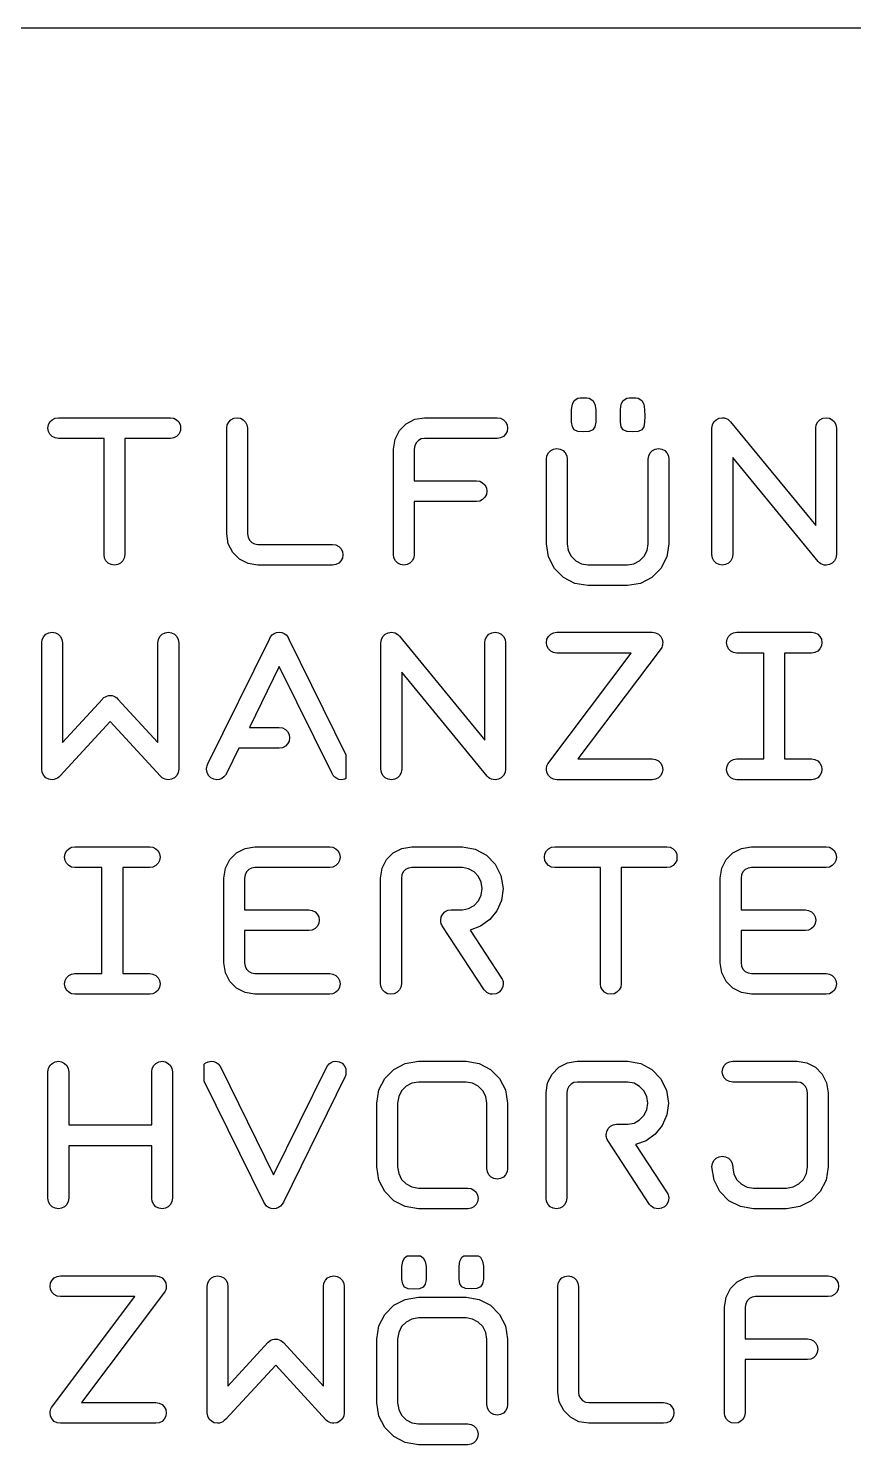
# Model space of a CAD drawing. Header units: metres. Extents: x 0 to 180, y -10 to 180.
# Drawn here: x 84.9 to 136.8, y 90.9 to 180 of the extents above; entities that cross this region are included whole.
import ezdxf

# ---------------------------------------------------------------- set-up
doc = ezdxf.new("R2010")
doc.units = ezdxf.units.M

msp = doc.modelspace()

# ---------------------------------------------------------------- linework, layer by layer
for p, q in [((165, 180), (15, 180)), ((119.052, 155.603), (119.062, 156.021)), ((119.062, 156.021), (119.112, 156.349)), ((119.112, 156.349), (119.233, 156.586)), ((119.233, 156.586), (119.455, 156.73)), ((119.455, 156.73), (119.604, 156.75)), ((119.604, 156.75), (120.017, 156.75)), ((120.017, 156.75), (120.167, 156.73)), ((120.167, 156.73), (120.395, 156.586)), ((120.395, 156.586), (120.524, 156.349)), ((120.524, 156.349), (120.58, 156.021)), ((120.58, 156.021), (120.592, 155.603)), ((122.133, 155.603), (122.143, 156.021)), ((122.143, 156.021), (122.193, 156.349)), ((122.193, 156.349), (122.314, 156.586)), ((122.314, 156.586), (122.536, 156.73)), ((122.536, 156.73), (122.685, 156.75)), ((122.685, 156.75), (123.098, 156.75)), ((123.098, 156.75), (123.248, 156.73)), ((123.248, 156.73), (123.477, 156.586)), ((123.477, 156.586), (123.605, 156.349)), ((123.605, 156.349), (123.662, 156.021)), ((123.662, 156.021), (123.674, 155.603)), ((86.1582, 155.052), (86.2498, 155.232)), ((86.2498, 155.232), (86.3903, 155.373)), ((86.3903, 155.373), (86.5695, 155.464)), ((86.5695, 155.464), (86.7775, 155.497)), ((86.7775, 155.497), (93.8274, 155.497)), ((93.8274, 155.497), (94.0359, 155.464)), ((94.0359, 155.464), (94.2154, 155.373)), ((94.2154, 155.373), (94.356, 155.232)), ((94.356, 155.232), (94.4477, 155.052)), ((97.4032, 155.044), (97.4949, 155.227)), ((97.4949, 155.227), (97.6355, 155.37)), ((97.6355, 155.37), (97.815, 155.464)), ((97.815, 155.464), (98.0235, 155.497)), ((98.0235, 155.497), (98.2319, 155.464)), ((98.2319, 155.464), (98.4114, 155.37)), ((98.4114, 155.37), (98.552, 155.227)), ((98.552, 155.227), (98.6437, 155.044)), ((108.236, 154.693), (108.66, 155.119)), ((108.66, 155.119), (109.198, 155.397)), ((109.198, 155.397), (109.817, 155.497)), ((109.817, 155.497), (114.386, 155.497)), ((114.386, 155.497), (114.595, 155.464)), ((114.595, 155.464), (114.774, 155.373)), ((114.774, 155.373), (114.915, 155.232)), ((114.915, 155.232), (115.007, 155.052)), ((119.062, 155.207), (119.052, 155.603)), ((119.112, 154.921), (119.062, 155.207)), ((120.58, 155.207), (120.524, 154.921)), ((120.592, 155.603), (120.58, 155.207)), ((122.143, 155.207), (122.133, 155.603)), ((122.193, 154.921), (122.143, 155.207)), ((123.662, 155.207), (123.605, 154.921)), ((123.674, 155.603), (123.662, 155.207)), ((127.928, 155.045), (128.02, 155.228)), ((128.02, 155.228), (128.16, 155.371)), ((128.16, 155.371), (128.34, 155.464)), ((128.34, 155.464), (128.548, 155.497)), ((128.548, 155.497), (128.67, 155.485)), ((128.67, 155.485), (128.784, 155.45)), ((128.784, 155.45), (128.888, 155.396)), ((128.888, 155.396), (128.98, 155.327)), ((128.98, 155.327), (129.057, 155.244)), ((129.057, 155.244), (134.423, 148.709)), ((134.456, 155.045), (134.548, 155.228)), ((134.548, 155.228), (134.688, 155.371)), ((134.688, 155.371), (134.868, 155.464)), ((134.868, 155.464), (135.076, 155.497)), ((135.076, 155.497), (135.285, 155.464)), ((135.285, 155.464), (135.464, 155.371)), ((135.464, 155.371), (135.605, 155.228)), ((135.605, 155.228), (135.697, 155.045)), ((86.1255, 154.844), (86.1582, 155.052)), ((86.1582, 154.636), (86.1255, 154.844)), ((86.2498, 154.456), (86.1582, 154.636)), ((86.3903, 154.316), (86.2498, 154.456)), ((86.5695, 154.224), (86.3903, 154.316)), ((86.7775, 154.191), (86.5695, 154.224)), ((89.6505, 154.191), (86.7775, 154.191)), ((89.6505, 146.881), (89.6505, 154.191)), ((93.8274, 154.191), (90.9554, 154.191)), ((90.9554, 154.191), (90.9554, 146.881)), ((94.0359, 154.224), (93.8274, 154.191)), ((94.2154, 154.316), (94.0359, 154.224)), ((94.356, 154.456), (94.2154, 154.316)), ((94.4477, 154.636), (94.356, 154.456)), ((94.4477, 155.052), (94.455, 155.006)), ((94.455, 154.682), (94.4477, 154.636)), ((94.455, 155.006), (94.455, 154.682)), ((97.3705, 154.832), (97.4032, 155.044)), ((97.3705, 148.187), (97.3705, 154.832)), ((98.6437, 155.044), (98.6765, 154.832)), ((98.6765, 154.832), (98.6765, 148.187)), ((107.959, 154.152), (108.236, 154.693)), ((109.817, 154.191), (109.609, 154.158)), ((114.386, 154.191), (109.817, 154.191)), ((114.595, 154.224), (114.386, 154.191)), ((114.774, 154.316), (114.595, 154.224)), ((114.915, 154.456), (114.774, 154.316)), ((115.007, 154.636), (114.915, 154.456)), ((115.007, 155.052), (115.039, 154.844)), ((115.039, 154.844), (115.007, 154.636)), ((119.233, 154.734), (119.112, 154.921)), ((119.455, 154.63), (119.233, 154.734)), ((119.809, 154.599), (119.455, 154.63)), ((120.167, 154.63), (119.809, 154.599)), ((120.395, 154.734), (120.167, 154.63)), ((120.524, 154.921), (120.395, 154.734)), ((122.314, 154.734), (122.193, 154.921)), ((122.536, 154.63), (122.314, 154.734)), ((122.89, 154.599), (122.536, 154.63)), ((123.248, 154.63), (122.89, 154.599)), ((123.477, 154.734), (123.248, 154.63)), ((123.605, 154.921), (123.477, 154.734)), ((127.895, 154.833), (127.928, 155.045)), ((127.895, 146.879), (127.895, 154.833)), ((134.423, 154.833), (134.456, 155.045)), ((134.423, 148.709), (134.423, 154.833)), ((135.697, 155.045), (135.729, 154.833)), ((135.729, 154.833), (135.729, 146.879)), ((107.859, 153.525), (107.959, 154.152)), ((107.859, 146.884), (107.859, 153.525)), ((109.197, 153.738), (109.164, 153.525)), ((109.164, 153.525), (109.164, 151.529)), ((109.289, 153.921), (109.197, 153.738)), ((109.429, 154.064), (109.289, 153.921)), ((109.609, 154.158), (109.429, 154.064)), ((117.61, 153.281), (117.75, 153.424)), ((117.75, 153.424), (117.93, 153.518)), ((117.93, 153.518), (118.138, 153.551)), ((118.138, 153.551), (118.347, 153.518)), ((118.347, 153.518), (118.526, 153.424)), ((118.526, 153.424), (118.667, 153.281)), ((124.007, 153.281), (124.148, 153.424)), ((124.148, 153.424), (124.327, 153.518)), ((124.327, 153.518), (124.535, 153.551)), ((124.535, 153.551), (124.744, 153.518)), ((124.744, 153.518), (124.923, 153.424)), ((124.923, 153.424), (125.064, 153.281)), ((117.485, 152.887), (117.518, 153.099)), ((117.485, 147.57), (117.485, 152.887)), ((117.518, 153.099), (117.61, 153.281)), ((118.667, 153.281), (118.759, 153.099)), ((118.759, 153.099), (118.791, 152.887)), ((118.791, 152.887), (118.791, 147.57)), ((123.882, 152.887), (123.915, 153.099)), ((123.882, 147.57), (123.882, 152.887)), ((123.915, 153.099), (124.007, 153.281)), ((125.064, 153.281), (125.156, 153.099)), ((125.156, 153.099), (125.188, 152.887)), ((125.188, 152.887), (125.188, 147.57)), ((134.58, 146.442), (129.201, 152.991)), ((129.201, 152.991), (129.201, 146.879)), ((109.164, 151.529), (113.081, 151.529)), ((113.081, 151.529), (113.29, 151.496)), ((113.29, 151.496), (113.469, 151.405)), ((113.469, 151.405), (113.61, 151.264)), ((113.61, 151.264), (113.702, 151.084)), ((113.702, 150.668), (113.61, 150.488)), ((113.702, 151.084), (113.734, 150.876)), ((113.734, 150.876), (113.702, 150.668)), ((113.081, 150.223), (109.164, 150.223)), ((109.164, 150.223), (109.164, 146.884)), ((113.29, 150.256), (113.081, 150.223)), ((113.469, 150.348), (113.29, 150.256)), ((113.61, 150.488), (113.469, 150.348)), ((97.4701, 147.562), (97.3705, 148.187)), ((98.6765, 148.187), (98.7092, 147.975)), ((98.7092, 147.975), (98.8009, 147.792)), ((97.7478, 147.02), (97.4701, 147.562)), ((98.8009, 147.792), (98.9415, 147.649)), ((98.9415, 147.649), (99.121, 147.556)), ((99.121, 147.556), (99.3295, 147.522)), ((99.3295, 147.522), (104.029, 147.522)), ((104.029, 147.522), (104.237, 147.489)), ((104.237, 147.489), (104.417, 147.398)), ((104.417, 147.398), (104.557, 147.257)), ((104.557, 147.257), (104.649, 147.078)), ((104.649, 147.078), (104.681, 146.869)), ((117.619, 146.736), (117.485, 147.57)), ((118.791, 147.57), (118.858, 147.151)), ((118.858, 147.151), (119.044, 146.786)), ((123.63, 146.786), (123.816, 147.151)), ((123.816, 147.151), (123.882, 147.57)), ((125.188, 147.57), (125.055, 146.736)), ((89.6832, 146.669), (89.6505, 146.881)), ((89.7748, 146.487), (89.6832, 146.669)), ((89.9153, 146.344), (89.7748, 146.487)), ((90.0945, 146.251), (89.9153, 146.344)), ((90.3024, 146.217), (90.0945, 146.251)), ((90.5109, 146.251), (90.3024, 146.217)), ((90.6904, 146.344), (90.5109, 146.251)), ((90.831, 146.487), (90.6904, 146.344)), ((90.9227, 146.669), (90.831, 146.487)), ((90.9554, 146.881), (90.9227, 146.669)), ((98.1716, 146.595), (97.7478, 147.02)), ((98.7095, 146.317), (98.1716, 146.595)), ((99.3295, 146.217), (98.7095, 146.317)), ((104.029, 146.217), (99.3295, 146.217)), ((104.237, 146.25), (104.029, 146.217)), ((104.417, 146.342), (104.237, 146.25)), ((104.557, 146.482), (104.417, 146.342)), ((104.649, 146.661), (104.557, 146.482)), ((104.681, 146.869), (104.649, 146.661)), ((107.892, 146.671), (107.859, 146.884)), ((107.984, 146.488), (107.892, 146.671)), ((108.124, 146.344), (107.984, 146.488)), ((108.303, 146.251), (108.124, 146.344)), ((108.511, 146.217), (108.303, 146.251)), ((108.72, 146.251), (108.511, 146.217)), ((108.899, 146.344), (108.72, 146.251)), ((109.04, 146.488), (108.899, 146.344)), ((109.132, 146.671), (109.04, 146.488)), ((109.164, 146.884), (109.132, 146.671)), ((117.991, 146.013), (117.619, 146.736)), ((119.044, 146.786), (119.327, 146.498)), ((119.327, 146.498), (119.685, 146.309)), ((119.685, 146.309), (120.096, 146.241)), ((120.096, 146.241), (122.577, 146.241)), ((122.577, 146.241), (122.989, 146.309)), ((122.989, 146.309), (123.347, 146.498)), ((123.347, 146.498), (123.63, 146.786)), ((125.055, 146.736), (124.683, 146.013)), ((127.928, 146.668), (127.895, 146.879)), ((128.02, 146.486), (127.928, 146.668)), ((128.16, 146.343), (128.02, 146.486)), ((128.34, 146.25), (128.16, 146.343)), ((128.548, 146.217), (128.34, 146.25)), ((128.757, 146.25), (128.548, 146.217)), ((128.936, 146.343), (128.757, 146.25)), ((129.077, 146.486), (128.936, 146.343)), ((129.169, 146.668), (129.077, 146.486)), ((129.201, 146.879), (129.169, 146.668)), ((134.658, 146.363), (134.58, 146.442)), ((134.749, 146.3), (134.658, 146.363)), ((134.851, 146.254), (134.749, 146.3)), ((134.961, 146.227), (134.851, 146.254)), ((135.076, 146.217), (134.961, 146.227)), ((135.285, 146.25), (135.076, 146.217)), ((135.464, 146.343), (135.285, 146.25)), ((135.605, 146.486), (135.464, 146.343)), ((135.697, 146.668), (135.605, 146.486)), ((135.729, 146.879), (135.697, 146.668)), ((118.557, 145.443), (117.991, 146.013)), ((119.273, 145.07), (118.557, 145.443)), ((124.117, 145.443), (123.4, 145.07)), ((124.683, 146.013), (124.117, 145.443)), ((120.096, 144.936), (119.273, 145.07)), ((122.577, 144.936), (120.096, 144.936)), ((123.4, 145.07), (122.577, 144.936)), ((85.7662, 141.545), (85.8579, 141.728)), ((85.8579, 141.728), (85.9985, 141.871)), ((85.9985, 141.871), (86.178, 141.964)), ((86.178, 141.964), (86.3865, 141.997)), ((86.3865, 141.997), (86.5945, 141.964)), ((86.5945, 141.964), (86.774, 141.871)), ((86.774, 141.871), (86.9147, 141.728)), ((86.9147, 141.728), (87.0066, 141.545)), ((93.0772, 141.545), (93.1689, 141.728)), ((93.1689, 141.728), (93.3095, 141.871)), ((93.3095, 141.871), (93.489, 141.964)), ((93.489, 141.964), (93.6974, 141.997)), ((93.6974, 141.997), (93.9055, 141.964)), ((93.9055, 141.964), (94.085, 141.871)), ((94.085, 141.871), (94.2257, 141.728)), ((94.2257, 141.728), (94.3176, 141.545)), ((100.06, 141.571), (100.132, 141.713)), ((100.132, 141.713), (100.233, 141.83)), ((100.233, 141.83), (100.36, 141.92)), ((100.36, 141.92), (100.508, 141.977)), ((100.508, 141.977), (100.673, 141.997)), ((100.673, 141.997), (100.834, 141.977)), ((100.834, 141.977), (100.981, 141.92)), ((100.981, 141.92), (101.11, 141.83)), ((101.11, 141.83), (101.215, 141.713)), ((101.215, 141.713), (101.287, 141.571)), ((107.108, 141.545), (107.2, 141.728)), ((107.2, 141.728), (107.34, 141.871)), ((107.34, 141.871), (107.52, 141.964)), ((107.52, 141.964), (107.728, 141.997)), ((107.728, 141.997), (107.85, 141.985)), ((107.85, 141.985), (107.964, 141.95)), ((107.964, 141.95), (108.068, 141.896)), ((108.068, 141.896), (108.16, 141.827)), ((108.16, 141.827), (108.237, 141.744)), ((108.237, 141.744), (113.603, 135.209)), ((113.636, 141.545), (113.728, 141.728)), ((113.728, 141.728), (113.868, 141.871)), ((113.868, 141.871), (114.048, 141.964)), ((114.048, 141.964), (114.256, 141.997)), ((114.256, 141.997), (114.465, 141.964)), ((114.465, 141.964), (114.644, 141.871)), ((114.644, 141.871), (114.785, 141.728)), ((114.785, 141.728), (114.877, 141.545)), ((117.518, 141.552), (117.61, 141.732)), ((117.61, 141.732), (117.75, 141.873)), ((117.75, 141.873), (117.93, 141.964)), ((117.93, 141.964), (118.138, 141.997)), ((118.138, 141.997), (124.144, 141.997)), ((124.144, 141.997), (124.352, 141.964)), ((124.352, 141.964), (124.532, 141.873)), ((124.532, 141.873), (124.672, 141.732)), ((124.672, 141.732), (124.764, 141.552)), ((128.842, 141.552), (128.934, 141.732)), ((128.934, 141.732), (129.074, 141.873)), ((129.074, 141.873), (129.254, 141.964)), ((129.254, 141.964), (129.462, 141.997)), ((129.462, 141.997), (134.162, 141.997)), ((134.162, 141.997), (134.371, 141.964)), ((134.371, 141.964), (134.55, 141.873)), ((134.55, 141.873), (134.691, 141.732)), ((134.691, 141.732), (134.783, 141.552)), ((85.7335, 141.333), (85.7662, 141.545)), ((85.7335, 133.379), (85.7335, 141.333)), ((87.0066, 141.545), (87.0395, 141.333)), ((87.0395, 141.333), (87.0395, 135.05)), ((93.0444, 141.333), (93.0772, 141.545)), ((93.0444, 135.05), (93.0444, 141.333)), ((94.3176, 141.545), (94.3504, 141.333)), ((94.3504, 141.333), (94.3504, 133.379)), ((96.1824, 133.708), (100.06, 141.571)), ((101.287, 141.571), (104.865, 134.29)), ((107.075, 141.333), (107.108, 141.545)), ((107.075, 133.379), (107.075, 141.333)), ((113.603, 141.333), (113.636, 141.545)), ((113.603, 135.209), (113.603, 141.333)), ((114.877, 141.545), (114.909, 141.333)), ((114.909, 141.333), (114.909, 133.379)), ((117.485, 141.344), (117.518, 141.552)), ((117.518, 141.136), (117.485, 141.344)), ((117.61, 140.956), (117.518, 141.136)), ((117.75, 140.816), (117.61, 140.956)), ((124.692, 140.978), (119.457, 134.022)), ((124.733, 141.043), (124.692, 140.978)), ((124.763, 141.111), (124.733, 141.043)), ((124.782, 141.183), (124.763, 141.111)), ((124.764, 141.552), (124.796, 141.344)), ((124.793, 141.261), (124.782, 141.183)), ((124.796, 141.344), (124.793, 141.261)), ((128.809, 141.344), (128.842, 141.552)), ((128.842, 141.136), (128.809, 141.344)), ((128.934, 140.956), (128.842, 141.136)), ((129.074, 140.816), (128.934, 140.956)), ((134.691, 140.956), (134.55, 140.816)), ((134.783, 141.136), (134.691, 140.956)), ((134.783, 141.552), (134.815, 141.344)), ((134.815, 141.344), (134.783, 141.136)), ((117.579, 133.707), (122.812, 140.691)), ((117.93, 140.724), (117.75, 140.816)), ((118.138, 140.691), (117.93, 140.724)), ((122.812, 140.691), (118.138, 140.691)), ((129.254, 140.724), (129.074, 140.816)), ((129.462, 140.691), (129.254, 140.724)), ((131.159, 140.691), (129.462, 140.691)), ((131.159, 134.022), (131.159, 140.691)), ((134.162, 140.691), (132.465, 140.691)), ((132.465, 140.691), (132.465, 134.022)), ((134.371, 140.724), (134.162, 140.691)), ((134.55, 140.816), (134.371, 140.724)), ((100.673, 139.84), (98.7934, 136.006)), ((103.976, 133.14), (100.673, 139.84)), ((113.76, 132.942), (108.381, 139.491)), ((108.381, 139.491), (108.381, 133.379)), ((87.0395, 135.05), (89.5455, 137.794)), ((89.5455, 137.794), (89.5715, 137.82)), ((89.5715, 137.82), (89.6482, 137.887)), ((89.6482, 137.887), (89.7355, 137.942)), ((89.7355, 137.942), (89.8314, 137.984)), ((89.8314, 137.984), (89.934, 138.01)), ((89.934, 138.01), (90.0414, 138.019)), ((90.0414, 138.019), (90.1557, 138.009)), ((90.1557, 138.009), (90.2624, 137.978)), ((90.2624, 137.978), (90.3603, 137.93)), ((90.3603, 137.93), (90.4481, 137.868)), ((90.4481, 137.868), (90.5244, 137.794)), ((90.5244, 137.794), (93.0444, 135.05)), ((90.0414, 136.375), (86.8955, 132.968)), ((93.2014, 132.942), (90.0414, 136.375)), ((98.7934, 136.006), (100.673, 136.006)), ((100.673, 136.006), (100.882, 135.973)), ((100.882, 135.973), (101.061, 135.882)), ((101.061, 135.882), (101.202, 135.741)), ((101.202, 135.741), (101.294, 135.562)), ((101.294, 135.562), (101.326, 135.353)), ((98.1404, 134.701), (97.3705, 133.14)), ((100.673, 134.701), (98.1404, 134.701)), ((100.882, 134.734), (100.673, 134.701)), ((101.061, 134.826), (100.882, 134.734)), ((101.202, 134.966), (101.061, 134.826)), ((101.294, 135.145), (101.202, 134.966)), ((101.326, 135.353), (101.294, 135.145)), ((96.1544, 133.645), (96.1824, 133.708)), ((104.865, 134.29), (104.865, 132.785)), ((117.539, 133.632), (117.579, 133.707)), ((119.457, 134.022), (124.144, 134.022)), ((124.144, 134.022), (124.352, 133.989)), ((124.352, 133.989), (124.532, 133.898)), ((124.532, 133.898), (124.672, 133.757)), ((124.672, 133.757), (124.764, 133.578)), ((128.842, 133.578), (128.934, 133.757)), ((128.934, 133.757), (129.074, 133.898)), ((129.074, 133.898), (129.254, 133.989)), ((129.254, 133.989), (129.462, 134.022)), ((129.462, 134.022), (131.159, 134.022)), ((132.465, 134.022), (134.162, 134.022)), ((134.162, 134.022), (134.371, 133.989)), ((134.371, 133.989), (134.55, 133.898)), ((134.55, 133.898), (134.691, 133.757)), ((134.691, 133.757), (134.783, 133.578)), ((85.7662, 133.168), (85.7335, 133.379)), ((85.8579, 132.986), (85.7662, 133.168)), ((85.9985, 132.843), (85.8579, 132.986)), ((86.178, 132.75), (85.9985, 132.843)), ((86.7143, 132.817), (86.6144, 132.764)), ((86.8073, 132.886), (86.7143, 132.817)), ((86.8955, 132.968), (86.8073, 132.886)), ((93.2404, 132.902), (93.2014, 132.942)), ((93.3153, 132.837), (93.2404, 132.902)), ((93.3992, 132.786), (93.3153, 132.837)), ((94.085, 132.843), (93.9055, 132.75)), ((94.2257, 132.986), (94.085, 132.843)), ((94.3176, 133.168), (94.2257, 132.986)), ((94.3504, 133.379), (94.3176, 133.168)), ((96.1044, 133.378), (96.1076, 133.448)), ((96.1372, 133.167), (96.1044, 133.378)), ((96.1076, 133.448), (96.1169, 133.516)), ((96.1169, 133.516), (96.1325, 133.581)), ((96.1325, 133.581), (96.1544, 133.645)), ((96.2289, 132.985), (96.1372, 133.167)), ((96.3695, 132.843), (96.2289, 132.985)), ((96.549, 132.75), (96.3695, 132.843)), ((97.183, 132.889), (97.0579, 132.798)), ((97.2881, 133.005), (97.183, 132.889)), ((97.3705, 133.14), (97.2881, 133.005)), ((104.063, 132.99), (103.976, 133.14)), ((104.167, 132.871), (104.063, 132.99)), ((104.288, 132.786), (104.167, 132.871)), ((107.108, 133.168), (107.075, 133.379)), ((107.2, 132.986), (107.108, 133.168)), ((107.34, 132.843), (107.2, 132.986)), ((107.52, 132.75), (107.34, 132.843)), ((108.116, 132.843), (107.937, 132.75)), ((108.257, 132.986), (108.116, 132.843)), ((108.349, 133.168), (108.257, 132.986)), ((108.381, 133.379), (108.349, 133.168)), ((113.838, 132.863), (113.76, 132.942)), ((113.929, 132.8), (113.838, 132.863)), ((114.031, 132.754), (113.929, 132.8)), ((114.644, 132.843), (114.465, 132.75)), ((114.785, 132.986), (114.644, 132.843)), ((114.877, 133.168), (114.785, 132.986)), ((114.909, 133.379), (114.877, 133.168)), ((117.485, 133.369), (117.492, 133.462)), ((117.518, 133.161), (117.485, 133.369)), ((117.492, 133.462), (117.51, 133.55)), ((117.51, 133.55), (117.539, 133.632)), ((117.61, 132.982), (117.518, 133.161)), ((117.75, 132.842), (117.61, 132.982)), ((117.93, 132.75), (117.75, 132.842)), ((124.532, 132.842), (124.352, 132.75)), ((124.672, 132.982), (124.532, 132.842)), ((124.764, 133.161), (124.672, 132.982)), ((124.764, 133.578), (124.796, 133.369)), ((124.796, 133.369), (124.764, 133.161)), ((128.809, 133.369), (128.842, 133.578)), ((128.842, 133.161), (128.809, 133.369)), ((128.934, 132.982), (128.842, 133.161)), ((129.074, 132.842), (128.934, 132.982)), ((129.254, 132.75), (129.074, 132.842)), ((134.55, 132.842), (134.371, 132.75)), ((134.691, 132.982), (134.55, 132.842)), ((134.783, 133.161), (134.691, 132.982)), ((134.783, 133.578), (134.815, 133.369)), ((134.815, 133.369), (134.783, 133.161)), ((86.3865, 132.717), (86.178, 132.75)), ((86.5058, 132.729), (86.3865, 132.717)), ((86.6144, 132.764), (86.5058, 132.729)), ((93.4912, 132.748), (93.3992, 132.786)), ((93.5909, 132.725), (93.4912, 132.748)), ((93.6974, 132.717), (93.5909, 132.725)), ((93.9055, 132.75), (93.6974, 132.717)), ((96.7574, 132.717), (96.549, 132.75)), ((96.9152, 132.738), (96.7574, 132.717)), ((97.0579, 132.798), (96.9152, 132.738)), ((104.429, 132.735), (104.288, 132.786)), ((104.59, 132.717), (104.429, 132.735)), ((104.799, 132.75), (104.59, 132.717)), ((104.865, 132.785), (104.799, 132.75)), ((107.728, 132.717), (107.52, 132.75)), ((107.937, 132.75), (107.728, 132.717)), ((114.141, 132.727), (114.031, 132.754)), ((114.256, 132.717), (114.141, 132.727)), ((114.465, 132.75), (114.256, 132.717)), ((118.138, 132.717), (117.93, 132.75)), ((124.144, 132.717), (118.138, 132.717)), ((124.352, 132.75), (124.144, 132.717)), ((129.462, 132.717), (129.254, 132.75)), ((134.162, 132.717), (129.462, 132.717)), ((134.371, 132.75), (134.162, 132.717)), ((87.2939, 128.232), (87.4345, 128.373)), ((87.4345, 128.373), (87.614, 128.464)), ((87.614, 128.464), (87.8225, 128.497)), ((87.8225, 128.497), (92.5224, 128.497)), ((92.5224, 128.497), (92.7305, 128.464)), ((92.7305, 128.464), (92.91, 128.373)), ((92.91, 128.373), (93.0507, 128.232)), ((97.9886, 128.119), (98.5265, 128.397)), ((98.5265, 128.397), (99.1465, 128.497)), ((99.1465, 128.497), (103.846, 128.497)), ((103.846, 128.497), (104.055, 128.464)), ((104.055, 128.464), (104.234, 128.373)), ((104.234, 128.373), (104.375, 128.232)), ((107.85, 128.119), (108.388, 128.397)), ((108.388, 128.397), (109.007, 128.497)), ((109.007, 128.497), (112.193, 128.497)), ((112.193, 128.497), (113.001, 128.352)), ((113.001, 128.352), (113.703, 127.975)), ((117.48, 128.232), (117.62, 128.373)), ((117.62, 128.373), (117.799, 128.464)), ((117.799, 128.464), (118.007, 128.497)), ((118.007, 128.497), (125.057, 128.497)), ((125.057, 128.497), (125.266, 128.464)), ((125.266, 128.464), (125.445, 128.373)), ((125.445, 128.373), (125.586, 128.232)), ((129.219, 128.119), (129.756, 128.397)), ((129.756, 128.397), (130.376, 128.497)), ((130.376, 128.497), (135.076, 128.497)), ((135.076, 128.497), (135.285, 128.464)), ((135.285, 128.464), (135.464, 128.373)), ((135.464, 128.373), (135.605, 128.232)), ((87.1695, 127.844), (87.2022, 128.052)), ((87.2022, 127.636), (87.1695, 127.844)), ((87.2022, 128.052), (87.2939, 128.232)), ((87.2939, 127.456), (87.2022, 127.636)), ((87.4345, 127.316), (87.2939, 127.456)), ((93.0507, 127.456), (92.91, 127.316)), ((93.0507, 128.232), (93.1426, 128.052)), ((93.1426, 127.636), (93.0507, 127.456)), ((93.1426, 128.052), (93.1754, 127.844)), ((93.1754, 127.844), (93.1426, 127.636)), ((97.2871, 127.152), (97.5648, 127.693)), ((97.5648, 127.693), (97.9886, 128.119)), ((104.375, 127.456), (104.234, 127.316)), ((104.375, 128.232), (104.467, 128.052)), ((104.467, 127.636), (104.375, 127.456)), ((104.467, 128.052), (104.499, 127.844)), ((104.499, 127.844), (104.467, 127.636)), ((107.149, 127.153), (107.427, 127.694)), ((107.427, 127.694), (107.85, 128.119)), ((113.703, 127.975), (114.258, 127.407)), ((117.355, 127.844), (117.388, 128.052)), ((117.388, 127.636), (117.355, 127.844)), ((117.388, 128.052), (117.48, 128.232)), ((117.48, 127.456), (117.388, 127.636)), ((117.62, 127.316), (117.48, 127.456)), ((125.586, 127.456), (125.445, 127.316)), ((125.586, 128.232), (125.678, 128.052)), ((125.678, 127.636), (125.586, 127.456)), ((125.678, 128.052), (125.685, 128.006)), ((125.685, 127.682), (125.678, 127.636)), ((125.685, 128.006), (125.685, 127.682)), ((128.517, 127.152), (128.795, 127.693)), ((128.795, 127.693), (129.219, 128.119)), ((135.605, 127.456), (135.464, 127.316)), ((135.605, 128.232), (135.697, 128.052)), ((135.697, 127.636), (135.605, 127.456)), ((135.697, 128.052), (135.729, 127.844)), ((135.729, 127.844), (135.697, 127.636)), ((87.614, 127.224), (87.4345, 127.316)), ((87.8225, 127.191), (87.614, 127.224)), ((89.5195, 127.191), (87.8225, 127.191)), ((89.5195, 120.522), (89.5195, 127.191)), ((92.5224, 127.191), (90.8254, 127.191)), ((90.8254, 127.191), (90.8254, 120.522)), ((92.7305, 127.224), (92.5224, 127.191)), ((92.91, 127.316), (92.7305, 127.224)), ((97.1875, 126.525), (97.2871, 127.152)), ((98.5262, 126.738), (98.4935, 126.525)), ((98.6179, 126.921), (98.5262, 126.738)), ((98.7585, 127.064), (98.6179, 126.921)), ((98.938, 127.158), (98.7585, 127.064)), ((99.1465, 127.191), (98.938, 127.158)), ((103.846, 127.191), (99.1465, 127.191)), ((104.055, 127.224), (103.846, 127.191)), ((104.234, 127.316), (104.055, 127.224)), ((107.049, 126.527), (107.149, 127.153)), ((108.388, 126.739), (108.355, 126.527)), ((108.48, 126.922), (108.388, 126.739)), ((108.62, 127.065), (108.48, 126.922)), ((108.799, 127.158), (108.62, 127.065)), ((109.007, 127.191), (108.799, 127.158)), ((112.193, 127.191), (109.007, 127.191)), ((112.589, 127.112), (112.193, 127.191)), ((112.933, 126.919), (112.589, 127.112)), ((113.205, 126.633), (112.933, 126.919)), ((113.383, 126.274), (113.205, 126.633)), ((114.258, 127.407), (114.622, 126.689)), ((114.622, 126.689), (114.752, 125.862)), ((117.799, 127.224), (117.62, 127.316)), ((118.007, 127.191), (117.799, 127.224)), ((120.88, 127.191), (118.007, 127.191)), ((120.88, 119.881), (120.88, 127.191)), ((125.057, 127.191), (122.185, 127.191)), ((122.185, 127.191), (122.185, 119.881)), ((125.266, 127.224), (125.057, 127.191)), ((125.445, 127.316), (125.266, 127.224)), ((128.417, 126.525), (128.517, 127.152)), ((129.756, 126.738), (129.723, 126.525)), ((129.848, 126.921), (129.756, 126.738)), ((129.988, 127.064), (129.848, 126.921)), ((130.168, 127.158), (129.988, 127.064)), ((130.376, 127.191), (130.168, 127.158)), ((135.076, 127.191), (130.376, 127.191)), ((135.285, 127.224), (135.076, 127.191)), ((135.464, 127.316), (135.285, 127.224)), ((97.1875, 121.197), (97.1875, 126.525)), ((98.4935, 126.525), (98.4935, 124.529)), ((107.049, 119.881), (107.049, 126.527)), ((108.355, 126.527), (108.355, 119.881)), ((113.446, 125.862), (113.383, 126.274)), ((113.383, 125.451), (113.446, 125.862)), ((114.752, 125.862), (114.649, 125.126)), ((128.417, 121.197), (128.417, 126.525)), ((129.723, 126.525), (129.723, 124.529)), ((112.589, 124.613), (112.933, 124.805)), ((112.933, 124.805), (113.205, 125.092)), ((113.205, 125.092), (113.383, 125.451)), ((114.649, 125.126), (114.36, 124.467)), ((98.4935, 124.529), (102.54, 124.529)), ((102.54, 124.529), (102.749, 124.496)), ((102.749, 124.496), (102.928, 124.405)), ((102.928, 124.405), (103.069, 124.264)), ((103.069, 124.264), (103.161, 124.084)), ((103.161, 124.084), (103.193, 123.876)), ((110.835, 123.868), (110.868, 124.081)), ((110.868, 124.081), (110.96, 124.263)), ((110.96, 124.263), (111.1, 124.407)), ((111.1, 124.407), (111.28, 124.5)), ((111.28, 124.5), (111.488, 124.533)), ((111.488, 124.533), (112.193, 124.533)), ((112.193, 124.533), (112.589, 124.613)), ((113.915, 123.916), (113.344, 123.502)), ((114.36, 124.467), (113.915, 123.916)), ((129.723, 124.529), (133.77, 124.529)), ((133.77, 124.529), (133.979, 124.496)), ((133.979, 124.496), (134.158, 124.405)), ((134.158, 124.405), (134.299, 124.264)), ((134.299, 124.264), (134.391, 124.084)), ((134.391, 124.084), (134.423, 123.876)), ((102.54, 123.223), (98.4935, 123.223)), ((98.4935, 123.223), (98.4935, 121.197)), ((102.749, 123.256), (102.54, 123.223)), ((102.928, 123.348), (102.749, 123.256)), ((103.069, 123.488), (102.928, 123.348)), ((103.161, 123.668), (103.069, 123.488)), ((103.193, 123.876), (103.161, 123.668)), ((110.839, 123.79), (110.835, 123.868)), ((110.849, 123.716), (110.839, 123.79)), ((110.867, 123.647), (110.849, 123.716)), ((110.893, 123.582), (110.867, 123.647)), ((110.927, 123.523), (110.893, 123.582)), ((113.564, 119.496), (110.927, 123.523)), ((113.344, 123.502), (112.676, 123.257)), ((112.676, 123.257), (114.661, 120.227)), ((133.77, 123.223), (129.723, 123.223)), ((129.723, 123.223), (129.723, 121.197)), ((133.979, 123.256), (133.77, 123.223)), ((134.158, 123.348), (133.979, 123.256)), ((134.299, 123.488), (134.158, 123.348)), ((134.391, 123.668), (134.299, 123.488)), ((134.423, 123.876), (134.391, 123.668)), ((87.2939, 120.257), (87.4345, 120.398)), ((87.4345, 120.398), (87.614, 120.489)), ((87.614, 120.489), (87.8225, 120.522)), ((87.8225, 120.522), (89.5195, 120.522)), ((90.8254, 120.522), (92.5224, 120.522)), ((92.5224, 120.522), (92.7305, 120.489)), ((92.7305, 120.489), (92.91, 120.398)), ((92.91, 120.398), (93.0507, 120.257)), ((97.2871, 120.567), (97.1875, 121.197)), ((97.5648, 120.023), (97.2871, 120.567)), ((98.4935, 121.197), (98.5262, 120.982)), ((98.5262, 120.982), (98.6179, 120.796)), ((98.6179, 120.796), (98.7585, 120.651)), ((98.7585, 120.651), (98.938, 120.556)), ((98.938, 120.556), (99.1465, 120.522)), ((99.1465, 120.522), (103.846, 120.522)), ((103.846, 120.522), (104.055, 120.489)), ((104.055, 120.489), (104.234, 120.398)), ((104.234, 120.398), (104.375, 120.257)), ((128.517, 120.567), (128.417, 121.197)), ((128.795, 120.023), (128.517, 120.567)), ((129.723, 121.197), (129.756, 120.982)), ((129.756, 120.982), (129.848, 120.796)), ((129.848, 120.796), (129.988, 120.651)), ((129.988, 120.651), (130.168, 120.556)), ((130.168, 120.556), (130.376, 120.522)), ((130.376, 120.522), (135.076, 120.522)), ((135.076, 120.522), (135.285, 120.489)), ((135.285, 120.489), (135.464, 120.398)), ((135.464, 120.398), (135.605, 120.257)), ((87.1695, 119.869), (87.2022, 120.078)), ((87.2022, 119.661), (87.1695, 119.869)), ((87.2022, 120.078), (87.2939, 120.257)), ((87.2939, 119.482), (87.2022, 119.661)), ((87.4345, 119.342), (87.2939, 119.482)), ((93.0507, 119.482), (92.91, 119.342)), ((93.0507, 120.257), (93.1426, 120.078)), ((93.1426, 119.661), (93.0507, 119.482)), ((93.1426, 120.078), (93.1754, 119.869)), ((93.1754, 119.869), (93.1426, 119.661)), ((97.9886, 119.596), (97.5648, 120.023)), ((98.5265, 119.317), (97.9886, 119.596)), ((104.375, 119.482), (104.234, 119.342)), ((104.375, 120.257), (104.467, 120.078)), ((104.467, 119.661), (104.375, 119.482)), ((104.467, 120.078), (104.499, 119.869)), ((104.499, 119.869), (104.467, 119.661)), ((107.082, 119.669), (107.049, 119.881)), ((107.174, 119.487), (107.082, 119.669)), ((107.314, 119.344), (107.174, 119.487)), ((108.231, 119.487), (108.09, 119.344)), ((108.323, 119.669), (108.231, 119.487)), ((108.355, 119.881), (108.323, 119.669)), ((113.644, 119.401), (113.564, 119.496)), ((114.644, 119.495), (114.502, 119.35)), ((114.735, 119.675), (114.644, 119.495)), ((114.661, 120.227), (114.701, 120.159)), ((114.701, 120.159), (114.73, 120.089)), ((114.73, 120.089), (114.751, 120.018)), ((114.767, 119.875), (114.735, 119.675)), ((114.751, 120.018), (114.763, 119.946)), ((114.763, 119.946), (114.767, 119.875)), ((120.913, 119.669), (120.88, 119.881)), ((121.005, 119.487), (120.913, 119.669)), ((121.145, 119.344), (121.005, 119.487)), ((122.061, 119.487), (121.92, 119.344)), ((122.153, 119.669), (122.061, 119.487)), ((122.185, 119.881), (122.153, 119.669)), ((129.219, 119.596), (128.795, 120.023)), ((129.756, 119.317), (129.219, 119.596)), ((135.605, 119.482), (135.464, 119.342)), ((135.605, 120.257), (135.697, 120.078)), ((135.697, 119.661), (135.605, 119.482)), ((135.697, 120.078), (135.729, 119.869)), ((135.729, 119.869), (135.697, 119.661)), ((87.614, 119.25), (87.4345, 119.342)), ((87.8225, 119.217), (87.614, 119.25)), ((92.5224, 119.217), (87.8225, 119.217)), ((92.7305, 119.25), (92.5224, 119.217)), ((92.91, 119.342), (92.7305, 119.25)), ((99.1465, 119.217), (98.5265, 119.317)), ((103.846, 119.217), (99.1465, 119.217)), ((104.055, 119.25), (103.846, 119.217)), ((104.234, 119.342), (104.055, 119.25)), ((107.494, 119.251), (107.314, 119.344)), ((107.702, 119.217), (107.494, 119.251)), ((107.911, 119.251), (107.702, 119.217)), ((108.09, 119.344), (107.911, 119.251)), ((113.739, 119.323), (113.644, 119.401)), ((113.849, 119.266), (113.739, 119.323)), ((113.97, 119.23), (113.849, 119.266)), ((114.099, 119.217), (113.97, 119.23)), ((114.318, 119.253), (114.099, 119.217)), ((114.502, 119.35), (114.318, 119.253)), ((121.324, 119.251), (121.145, 119.344)), ((121.532, 119.217), (121.324, 119.251)), ((121.741, 119.251), (121.532, 119.217)), ((121.92, 119.344), (121.741, 119.251)), ((130.376, 119.217), (129.756, 119.317)), ((135.076, 119.217), (130.376, 119.217)), ((135.285, 119.25), (135.076, 119.217)), ((135.464, 119.342), (135.285, 119.25)), ((86.5695, 114.964), (86.7775, 114.997)), ((86.7775, 114.997), (86.9859, 114.964)), ((93.0974, 114.964), (93.3055, 114.997)), ((93.3055, 114.997), (93.5139, 114.964)), ((96.1964, 114.964), (96.4044, 114.997)), ((96.4044, 114.997), (96.5622, 114.978)), ((96.5622, 114.978), (96.705, 114.924)), ((103.935, 114.928), (104.076, 114.98)), ((104.076, 114.98), (104.237, 114.997)), ((104.237, 114.997), (104.446, 114.964)), ((108.602, 114.863), (109.425, 114.997)), ((109.425, 114.997), (112.428, 114.997)), ((112.428, 114.997), (113.251, 114.863)), ((118.798, 114.897), (119.417, 114.997)), ((119.417, 114.997), (122.603, 114.997)), ((122.603, 114.997), (123.411, 114.852)), ((128.993, 114.964), (129.201, 114.997)), ((129.201, 114.997), (133.248, 114.997)), ((133.248, 114.997), (133.868, 114.897)), ((86.1255, 114.329), (86.1582, 114.542)), ((86.1255, 106.378), (86.1255, 114.329)), ((86.1582, 114.542), (86.2498, 114.726)), ((86.2498, 114.726), (86.3903, 114.87)), ((86.3903, 114.87), (86.5695, 114.964)), ((86.9859, 114.964), (87.1654, 114.87)), ((87.1654, 114.87), (87.306, 114.726)), ((87.306, 114.726), (87.3977, 114.542)), ((87.3977, 114.542), (87.4305, 114.329)), ((87.4305, 114.329), (87.4305, 110.99)), ((92.6525, 114.329), (92.6853, 114.542)), ((92.6525, 110.99), (92.6525, 114.329)), ((92.6853, 114.542), (92.7772, 114.726)), ((92.7772, 114.726), (92.9179, 114.87)), ((92.9179, 114.87), (93.0974, 114.964)), ((93.5139, 114.964), (93.6934, 114.87)), ((93.6934, 114.87), (93.834, 114.726)), ((93.834, 114.726), (93.9257, 114.542)), ((93.9257, 114.542), (93.9585, 114.329)), ((93.9585, 114.329), (93.9585, 106.378)), ((95.955, 114.808), (96.0169, 114.871)), ((95.955, 113.75), (95.955, 114.808)), ((96.0169, 114.871), (96.1964, 114.964)), ((96.705, 114.924), (96.8303, 114.836)), ((96.8303, 114.836), (96.9356, 114.718)), ((96.9356, 114.718), (97.0184, 114.572)), ((97.0184, 114.572), (100.321, 107.864)), ((100.321, 107.864), (103.624, 114.572)), ((103.624, 114.572), (103.711, 114.723)), ((103.711, 114.723), (103.814, 114.842)), ((103.814, 114.842), (103.935, 114.928)), ((104.446, 114.964), (104.625, 114.871)), ((104.625, 114.871), (104.766, 114.728)), ((104.766, 114.728), (104.858, 114.545)), ((104.86, 114.142), (104.834, 114.076)), ((104.858, 114.545), (104.865, 114.498)), ((104.865, 114.161), (104.86, 114.142)), ((104.865, 114.498), (104.865, 114.161)), ((107.32, 113.919), (107.886, 114.49)), ((107.886, 114.49), (108.602, 114.863)), ((113.251, 114.863), (113.968, 114.49)), ((113.968, 114.49), (114.534, 113.919)), ((117.559, 113.653), (117.837, 114.194)), ((117.837, 114.194), (118.26, 114.619)), ((118.26, 114.619), (118.798, 114.897)), ((123.411, 114.852), (124.113, 114.475)), ((124.113, 114.475), (124.668, 113.907)), ((128.548, 114.344), (128.581, 114.552)), ((128.581, 114.136), (128.548, 114.344)), ((128.581, 114.552), (128.673, 114.732)), ((128.673, 113.956), (128.581, 114.136)), ((128.673, 114.732), (128.813, 114.873)), ((128.813, 114.873), (128.993, 114.964)), ((133.868, 114.897), (134.406, 114.619)), ((134.406, 114.619), (134.829, 114.193)), ((134.829, 114.193), (135.107, 113.651)), ((99.7074, 106.141), (95.955, 113.75)), ((104.799, 114.002), (100.934, 106.141)), ((104.834, 114.076), (104.799, 114.002)), ((106.814, 112.357), (106.948, 113.194)), ((106.948, 113.194), (107.32, 113.919)), ((108.656, 113.433), (108.373, 113.144)), ((109.014, 113.623), (108.656, 113.433)), ((109.425, 113.691), (109.014, 113.623)), ((112.428, 113.691), (109.425, 113.691)), ((112.84, 113.623), (112.428, 113.691)), ((113.198, 113.433), (112.84, 113.623)), ((113.482, 113.144), (113.198, 113.433)), ((114.534, 113.919), (114.906, 113.194)), ((114.906, 113.194), (115.039, 112.357)), ((117.459, 113.027), (117.559, 113.653)), ((118.798, 113.239), (118.765, 113.027)), ((118.89, 113.422), (118.798, 113.239)), ((119.03, 113.565), (118.89, 113.422)), ((119.209, 113.658), (119.03, 113.565)), ((119.417, 113.691), (119.209, 113.658)), ((122.603, 113.691), (119.417, 113.691)), ((122.999, 113.612), (122.603, 113.691)), ((123.343, 113.419), (122.999, 113.612)), ((123.615, 113.133), (123.343, 113.419)), ((124.668, 113.907), (125.032, 113.189)), ((128.813, 113.816), (128.673, 113.956)), ((128.993, 113.724), (128.813, 113.816)), ((129.201, 113.691), (128.993, 113.724)), ((133.248, 113.691), (129.201, 113.691)), ((133.457, 113.658), (133.248, 113.691)), ((133.636, 113.564), (133.457, 113.658)), ((133.777, 113.421), (133.636, 113.564)), ((133.869, 113.237), (133.777, 113.421)), ((133.901, 113.024), (133.869, 113.237)), ((135.107, 113.651), (135.206, 113.024)), ((106.814, 108.356), (106.814, 112.357)), ((108.187, 112.778), (108.12, 112.357)), ((108.12, 112.357), (108.12, 108.356)), ((108.373, 113.144), (108.187, 112.778)), ((113.668, 112.778), (113.482, 113.144)), ((113.734, 112.357), (113.668, 112.778)), ((113.734, 108.249), (113.734, 112.357)), ((115.039, 112.357), (115.039, 108.249)), ((117.459, 106.381), (117.459, 113.027)), ((118.765, 113.027), (118.765, 106.381)), ((123.793, 112.774), (123.615, 113.133)), ((123.856, 112.362), (123.793, 112.774)), ((123.793, 111.951), (123.856, 112.362)), ((125.032, 113.189), (125.162, 112.362)), ((125.162, 112.362), (125.059, 111.626)), ((133.901, 108.356), (133.901, 113.024)), ((135.206, 113.024), (135.206, 108.356)), ((123.343, 111.305), (123.615, 111.592)), ((123.615, 111.592), (123.793, 111.951)), ((125.059, 111.626), (124.77, 110.967)), ((87.4305, 110.99), (92.6525, 110.99)), ((121.245, 110.368), (121.278, 110.581)), ((121.278, 110.581), (121.37, 110.763)), ((121.37, 110.763), (121.51, 110.907)), ((121.51, 110.907), (121.69, 111)), ((121.69, 111), (121.898, 111.033)), ((121.898, 111.033), (122.603, 111.033)), ((122.603, 111.033), (122.999, 111.113)), ((122.999, 111.113), (123.343, 111.305)), ((124.77, 110.967), (124.325, 110.416)), ((92.6525, 109.685), (87.4305, 109.685)), ((87.4305, 109.685), (87.4305, 106.378)), ((92.6525, 106.378), (92.6525, 109.685)), ((121.249, 110.29), (121.245, 110.368)), ((121.259, 110.216), (121.249, 110.29)), ((121.277, 110.147), (121.259, 110.216)), ((121.303, 110.082), (121.277, 110.147)), ((121.337, 110.023), (121.303, 110.082)), ((123.974, 105.996), (121.337, 110.023)), ((123.754, 110.002), (123.086, 109.757)), ((123.086, 109.757), (125.071, 106.727)), ((124.325, 110.416), (123.754, 110.002)), ((127.928, 108.569), (128.02, 108.752)), ((128.02, 108.752), (128.16, 108.896)), ((128.16, 108.896), (128.34, 108.99)), ((128.34, 108.99), (128.548, 109.023)), ((128.548, 109.023), (128.757, 108.99)), ((128.757, 108.99), (128.936, 108.896)), ((128.936, 108.896), (129.077, 108.752)), ((129.077, 108.752), (129.169, 108.569)), ((106.948, 107.52), (106.814, 108.356)), ((108.12, 108.356), (108.187, 107.936)), ((108.187, 107.936), (108.373, 107.57)), ((113.767, 108.037), (113.734, 108.249)), ((113.859, 107.853), (113.767, 108.037)), ((113.999, 107.71), (113.859, 107.853)), ((114.915, 107.853), (114.774, 107.71)), ((115.007, 108.037), (114.915, 107.853)), ((115.039, 108.249), (115.007, 108.037)), ((127.895, 108.356), (127.928, 108.569)), ((128.029, 107.52), (127.895, 108.356)), ((129.169, 108.569), (129.201, 108.356)), ((129.201, 108.356), (129.201, 108.303)), ((129.201, 108.303), (129.279, 107.899)), ((129.279, 107.899), (129.469, 107.547)), ((133.649, 107.57), (133.835, 107.936)), ((133.835, 107.936), (133.901, 108.356)), ((135.206, 108.356), (135.073, 107.52)), ((107.32, 106.795), (106.948, 107.52)), ((108.373, 107.57), (108.656, 107.28)), ((108.656, 107.28), (109.014, 107.091)), ((109.014, 107.091), (109.425, 107.022)), ((109.425, 107.022), (112.532, 107.022)), ((112.532, 107.022), (112.741, 106.989)), ((112.741, 106.989), (112.92, 106.898)), ((114.178, 107.616), (113.999, 107.71)), ((114.386, 107.582), (114.178, 107.616)), ((114.595, 107.616), (114.386, 107.582)), ((114.774, 107.71), (114.595, 107.616)), ((128.401, 106.795), (128.029, 107.52)), ((129.469, 107.547), (129.75, 107.27)), ((129.75, 107.27), (130.103, 107.088)), ((130.103, 107.088), (130.506, 107.022)), ((130.506, 107.022), (132.595, 107.022)), ((132.595, 107.022), (133.007, 107.091)), ((133.007, 107.091), (133.365, 107.28)), ((133.365, 107.28), (133.649, 107.57)), ((135.073, 107.52), (134.701, 106.795)), ((86.1582, 106.167), (86.1255, 106.378)), ((86.2498, 105.985), (86.1582, 106.167)), ((87.3977, 106.167), (87.306, 105.985)), ((87.4305, 106.378), (87.3977, 106.167)), ((92.6853, 106.167), (92.6525, 106.378)), ((92.7772, 105.985), (92.6853, 106.167)), ((93.9257, 106.167), (93.834, 105.985)), ((93.9585, 106.378), (93.9257, 106.167)), ((99.7791, 106), (99.7074, 106.141)), ((100.934, 106.141), (100.862, 106)), ((107.886, 106.225), (107.32, 106.795)), ((108.602, 105.851), (107.886, 106.225)), ((112.92, 106.898), (113.061, 106.757)), ((113.061, 106.757), (113.153, 106.578)), ((113.153, 106.161), (113.061, 105.982)), ((113.153, 106.578), (113.185, 106.369)), ((113.185, 106.369), (113.153, 106.161)), ((117.492, 106.169), (117.459, 106.381)), ((117.584, 105.987), (117.492, 106.169)), ((118.733, 106.169), (118.641, 105.987)), ((118.765, 106.381), (118.733, 106.169)), ((125.145, 106.175), (125.054, 105.995)), ((125.071, 106.727), (125.111, 106.659)), ((125.111, 106.659), (125.14, 106.589)), ((125.14, 106.589), (125.161, 106.518)), ((125.177, 106.375), (125.145, 106.175)), ((125.161, 106.518), (125.173, 106.446)), ((125.173, 106.446), (125.177, 106.375)), ((128.967, 106.225), (128.401, 106.795)), ((129.683, 105.851), (128.967, 106.225)), ((134.135, 106.225), (133.418, 105.851)), ((134.701, 106.795), (134.135, 106.225)), ((86.3903, 105.843), (86.2498, 105.985)), ((86.5695, 105.75), (86.3903, 105.843)), ((86.7775, 105.717), (86.5695, 105.75)), ((86.9859, 105.75), (86.7775, 105.717)), ((87.1654, 105.843), (86.9859, 105.75)), ((87.306, 105.985), (87.1654, 105.843)), ((92.9179, 105.843), (92.7772, 105.985)), ((93.0974, 105.75), (92.9179, 105.843)), ((93.3055, 105.717), (93.0974, 105.75)), ((93.5139, 105.75), (93.3055, 105.717)), ((93.6934, 105.843), (93.5139, 105.75)), ((93.834, 105.985), (93.6934, 105.843)), ((99.8807, 105.883), (99.7791, 106)), ((100.008, 105.794), (99.8807, 105.883)), ((100.156, 105.737), (100.008, 105.794)), ((100.321, 105.717), (100.156, 105.737)), ((100.482, 105.737), (100.321, 105.717)), ((100.629, 105.794), (100.482, 105.737)), ((100.758, 105.883), (100.629, 105.794)), ((100.862, 106), (100.758, 105.883)), ((109.425, 105.717), (108.602, 105.851)), ((112.532, 105.717), (109.425, 105.717)), ((112.741, 105.75), (112.532, 105.717)), ((112.92, 105.842), (112.741, 105.75)), ((113.061, 105.982), (112.92, 105.842)), ((117.724, 105.844), (117.584, 105.987)), ((117.904, 105.751), (117.724, 105.844)), ((118.112, 105.717), (117.904, 105.751)), ((118.321, 105.751), (118.112, 105.717)), ((118.5, 105.844), (118.321, 105.751)), ((118.641, 105.987), (118.5, 105.844)), ((124.054, 105.901), (123.974, 105.996)), ((124.149, 105.823), (124.054, 105.901)), ((124.259, 105.766), (124.149, 105.823)), ((124.38, 105.73), (124.259, 105.766)), ((124.509, 105.717), (124.38, 105.73)), ((124.728, 105.753), (124.509, 105.717)), ((124.912, 105.85), (124.728, 105.753)), ((125.054, 105.995), (124.912, 105.85)), ((130.506, 105.717), (129.683, 105.851)), ((132.595, 105.717), (130.506, 105.717)), ((133.418, 105.851), (132.595, 105.717)), ((108.441, 102.404), (108.562, 102.641)), ((108.562, 102.641), (108.731, 102.75)), ((108.731, 102.75), (109.55, 102.75)), ((109.55, 102.75), (109.724, 102.641)), ((109.724, 102.641), (109.853, 102.404)), ((112.044, 102.43), (112.165, 102.667)), ((112.165, 102.667), (112.294, 102.75)), ((112.294, 102.75), (113.195, 102.75)), ((113.195, 102.75), (113.328, 102.667)), ((113.328, 102.667), (113.456, 102.43)), ((108.381, 101.657), (108.391, 102.075)), ((108.391, 101.26), (108.381, 101.657)), ((108.391, 102.075), (108.441, 102.404)), ((109.853, 102.404), (109.909, 102.075)), ((109.909, 102.075), (109.921, 101.657)), ((109.921, 101.657), (109.909, 101.26)), ((111.984, 101.683), (111.994, 102.101)), ((111.994, 101.286), (111.984, 101.683)), ((111.994, 102.101), (112.044, 102.43)), ((113.456, 102.43), (113.513, 102.101)), ((113.513, 102.101), (113.525, 101.683)), ((113.525, 101.683), (113.513, 101.286)), ((86.2555, 100.844), (86.2882, 101.052)), ((86.2882, 100.636), (86.2555, 100.844)), ((86.2882, 101.052), (86.3799, 101.232)), ((86.3799, 101.232), (86.5205, 101.373)), ((86.5205, 101.373), (86.7, 101.464)), ((86.7, 101.464), (86.9085, 101.497)), ((86.9085, 101.497), (92.9144, 101.497)), ((92.9144, 101.497), (93.1224, 101.464)), ((93.1224, 101.464), (93.3016, 101.373)), ((93.3016, 101.373), (93.4421, 101.232)), ((93.4421, 101.232), (93.5337, 101.052)), ((93.5337, 101.052), (93.5665, 100.844)), ((93.5631, 100.761), (93.5523, 100.683)), ((93.5665, 100.844), (93.5631, 100.761)), ((96.1434, 100.833), (96.1762, 101.045)), ((96.1434, 92.8793), (96.1434, 100.833)), ((96.1762, 101.045), (96.2679, 101.228)), ((96.2679, 101.228), (96.4085, 101.371)), ((96.4085, 101.371), (96.588, 101.464)), ((96.588, 101.464), (96.7964, 101.497)), ((96.7964, 101.497), (97.0045, 101.464)), ((97.0045, 101.464), (97.184, 101.371)), ((97.184, 101.371), (97.3247, 101.228)), ((97.3247, 101.228), (97.4166, 101.045)), ((97.4166, 101.045), (97.4494, 100.833)), ((97.4494, 100.833), (97.4494, 94.5503)), ((103.454, 100.833), (103.487, 101.045)), ((103.454, 94.5503), (103.454, 100.833)), ((103.487, 101.045), (103.579, 101.228)), ((103.579, 101.228), (103.719, 101.371)), ((103.719, 101.371), (103.899, 101.464)), ((103.899, 101.464), (104.107, 101.497)), ((104.107, 101.497), (104.316, 101.464)), ((104.316, 101.464), (104.495, 101.371)), ((104.495, 101.371), (104.636, 101.228)), ((104.636, 101.228), (104.728, 101.045)), ((104.728, 101.045), (104.76, 100.833)), ((104.76, 100.833), (104.76, 92.8793)), ((108.441, 100.975), (108.391, 101.26)), ((108.562, 100.787), (108.441, 100.975)), ((108.784, 100.684), (108.562, 100.787)), ((109.724, 100.787), (109.496, 100.684)), ((109.853, 100.975), (109.724, 100.787)), ((109.909, 101.26), (109.853, 100.975)), ((112.044, 101), (111.994, 101.286)), ((112.165, 100.812), (112.044, 101)), ((112.387, 100.709), (112.165, 100.812)), ((113.328, 100.812), (113.099, 100.709)), ((113.456, 101), (113.328, 100.812)), ((113.513, 101.286), (113.456, 101)), ((118.19, 100.832), (118.223, 101.044)), ((118.19, 94.1873), (118.19, 100.832)), ((118.223, 101.044), (118.315, 101.227)), ((118.315, 101.227), (118.455, 101.37)), ((118.455, 101.37), (118.635, 101.464)), ((118.635, 101.464), (118.843, 101.497)), ((118.843, 101.497), (119.052, 101.464)), ((119.052, 101.464), (119.231, 101.37)), ((119.231, 101.37), (119.372, 101.227)), ((119.372, 101.227), (119.464, 101.044)), ((119.464, 101.044), (119.496, 100.832)), ((119.496, 100.832), (119.496, 94.1873)), ((129.056, 100.693), (129.48, 101.119)), ((129.48, 101.119), (130.018, 101.397)), ((130.018, 101.397), (130.637, 101.497)), ((130.637, 101.497), (135.206, 101.497)), ((135.206, 101.497), (135.415, 101.464)), ((135.415, 101.464), (135.594, 101.373)), ((135.594, 101.373), (135.735, 101.232)), ((135.735, 101.232), (135.827, 101.052)), ((135.827, 101.052), (135.859, 100.844)), ((135.859, 100.844), (135.827, 100.636)), ((86.3799, 100.456), (86.2882, 100.636)), ((86.3492, 93.2073), (91.5824, 100.191)), ((86.5205, 100.316), (86.3799, 100.456)), ((86.7, 100.224), (86.5205, 100.316)), ((86.9085, 100.191), (86.7, 100.224)), ((91.5824, 100.191), (86.9085, 100.191)), ((93.4624, 100.478), (88.2275, 93.5223)), ((93.5032, 100.543), (93.4624, 100.478)), ((93.5327, 100.611), (93.5032, 100.543)), ((93.5523, 100.683), (93.5327, 100.611)), ((107.886, 99.6458), (108.602, 100.019)), ((108.602, 100.019), (109.425, 100.153)), ((109.138, 100.652), (108.784, 100.684)), ((109.496, 100.684), (109.138, 100.652)), ((109.425, 100.153), (112.428, 100.153)), ((112.741, 100.677), (112.387, 100.709)), ((112.428, 100.153), (113.251, 100.019)), ((113.099, 100.709), (112.741, 100.677)), ((113.251, 100.019), (113.968, 99.6458)), ((128.679, 99.5252), (128.779, 100.152)), ((128.779, 100.152), (129.056, 100.693)), ((130.109, 99.9208), (130.017, 99.7377)), ((130.249, 100.064), (130.109, 99.9208)), ((130.429, 100.158), (130.249, 100.064)), ((130.637, 100.191), (130.429, 100.158)), ((135.206, 100.191), (130.637, 100.191)), ((135.415, 100.224), (135.206, 100.191)), ((135.594, 100.316), (135.415, 100.224)), ((135.735, 100.456), (135.594, 100.316)), ((135.827, 100.636), (135.735, 100.456)), ((106.948, 98.3502), (107.32, 99.0752)), ((107.32, 99.0752), (107.886, 99.6458)), ((113.968, 99.6458), (114.534, 99.0752)), ((114.534, 99.0752), (114.906, 98.3502)), ((128.679, 92.8843), (128.679, 99.5252)), ((130.017, 99.7377), (129.984, 99.5252)), ((129.984, 99.5252), (129.984, 97.5292)), ((106.814, 97.5135), (106.948, 98.3502)), ((108.373, 98.3002), (108.187, 97.9341)), ((108.656, 98.5893), (108.373, 98.3002)), ((109.014, 98.7792), (108.656, 98.5893)), ((109.425, 98.8475), (109.014, 98.7792)), ((112.428, 98.8475), (109.425, 98.8475)), ((112.84, 98.7792), (112.428, 98.8475)), ((113.198, 98.5893), (112.84, 98.7792)), ((113.482, 98.3002), (113.198, 98.5893)), ((113.668, 97.9341), (113.482, 98.3002)), ((114.906, 98.3502), (115.039, 97.5135)), ((97.4494, 94.5503), (99.9554, 97.2942)), ((99.9554, 97.2942), (99.9814, 97.3202)), ((99.9814, 97.3202), (100.058, 97.387)), ((100.058, 97.387), (100.145, 97.4421)), ((100.145, 97.4421), (100.241, 97.4837)), ((100.241, 97.4837), (100.344, 97.5101)), ((100.344, 97.5101), (100.451, 97.5192)), ((100.451, 97.5192), (100.566, 97.5085)), ((100.566, 97.5085), (100.672, 97.4781)), ((100.672, 97.4781), (100.77, 97.4305)), ((100.77, 97.4305), (100.858, 97.3683)), ((100.858, 97.3683), (100.934, 97.2942)), ((100.934, 97.2942), (103.454, 94.5503)), ((106.814, 93.5125), (106.814, 97.5135)), ((108.187, 97.9341), (108.12, 97.5135)), ((108.12, 97.5135), (108.12, 93.5125)), ((113.734, 97.5135), (113.668, 97.9341)), ((113.734, 93.4055), (113.734, 97.5135)), ((115.039, 97.5135), (115.039, 93.4055)), ((129.984, 97.5292), (133.901, 97.5292)), ((133.901, 97.5292), (134.11, 97.4964)), ((134.11, 97.4964), (134.289, 97.4045)), ((134.289, 97.4045), (134.43, 97.2638)), ((134.43, 97.2638), (134.522, 97.0843)), ((134.289, 96.3477), (134.11, 96.256)), ((134.43, 96.4883), (134.289, 96.3477)), ((134.522, 96.6678), (134.43, 96.4883)), ((134.522, 97.0843), (134.554, 96.8762)), ((134.554, 96.8762), (134.522, 96.6678)), ((100.451, 95.8753), (97.3055, 92.4683)), ((103.611, 92.4423), (100.451, 95.8753)), ((133.901, 96.2233), (129.984, 96.2233)), ((129.984, 96.2233), (129.984, 92.8843)), ((134.11, 96.256), (133.901, 96.2233)), ((118.29, 93.5615), (118.19, 94.1873)), ((119.496, 94.1873), (119.529, 93.9749)), ((119.529, 93.9749), (119.621, 93.792)), ((119.621, 93.792), (119.761, 93.6489)), ((119.761, 93.6489), (119.941, 93.5556)), ((86.2555, 92.8693), (86.2616, 92.9617)), ((86.2882, 92.6613), (86.2555, 92.8693)), ((86.2616, 92.9617), (86.2796, 93.0497)), ((86.2796, 93.0497), (86.309, 93.132)), ((86.309, 93.132), (86.3492, 93.2073)), ((88.2275, 93.5223), (92.9144, 93.5223)), ((92.9144, 93.5223), (93.1224, 93.4895)), ((93.1224, 93.4895), (93.3016, 93.3978)), ((93.3016, 93.3978), (93.4421, 93.2572)), ((93.4421, 93.2572), (93.5337, 93.0777)), ((93.5337, 93.0777), (93.5665, 92.8693)), ((93.5665, 92.8693), (93.5337, 92.6613)), ((96.1762, 92.6679), (96.1434, 92.8793)), ((104.76, 92.8793), (104.728, 92.6679)), ((106.948, 92.6759), (106.814, 93.5125)), ((108.12, 93.5125), (108.187, 93.0919)), ((108.187, 93.0919), (108.373, 92.7258)), ((108.373, 92.7258), (108.656, 92.4367)), ((113.767, 93.1929), (113.734, 93.4055)), ((113.859, 93.0096), (113.767, 93.1929)), ((113.999, 92.8659), (113.859, 93.0096)), ((114.178, 92.7721), (113.999, 92.8659)), ((114.386, 92.7385), (114.178, 92.7721)), ((114.595, 92.7721), (114.386, 92.7385)), ((114.774, 92.8659), (114.595, 92.7721)), ((114.915, 93.0096), (114.774, 92.8659)), ((115.007, 93.1929), (114.915, 93.0096)), ((115.039, 93.4055), (115.007, 93.1929)), ((118.568, 93.0203), (118.29, 93.5615)), ((118.992, 92.595), (118.568, 93.0203)), ((119.941, 93.5556), (120.149, 93.5223)), ((120.149, 93.5223), (124.849, 93.5223)), ((124.849, 93.5223), (125.057, 93.4895)), ((125.057, 93.4895), (125.237, 93.3978)), ((125.237, 93.3978), (125.377, 93.2572)), ((125.377, 93.2572), (125.469, 93.0777)), ((125.469, 93.0777), (125.501, 92.8693)), ((125.501, 92.8693), (125.469, 92.6613)), ((128.712, 92.6713), (128.679, 92.8843)), ((129.984, 92.8843), (129.952, 92.6713)), ((86.3799, 92.4821), (86.2882, 92.6613)), ((86.5205, 92.3416), (86.3799, 92.4821)), ((86.7, 92.25), (86.5205, 92.3416)), ((86.9085, 92.2173), (86.7, 92.25)), ((92.9144, 92.2173), (86.9085, 92.2173)), ((93.1224, 92.25), (92.9144, 92.2173)), ((93.3016, 92.3416), (93.1224, 92.25)), ((93.4421, 92.4821), (93.3016, 92.3416)), ((93.5337, 92.6613), (93.4421, 92.4821)), ((96.2679, 92.486), (96.1762, 92.6679)), ((96.4085, 92.3434), (96.2679, 92.486)), ((96.588, 92.2505), (96.4085, 92.3434)), ((96.7964, 92.2173), (96.588, 92.2505)), ((96.9158, 92.2294), (96.7964, 92.2173)), ((97.0244, 92.2639), (96.9158, 92.2294)), ((97.1243, 92.3173), (97.0244, 92.2639)), ((97.2173, 92.3865), (97.1243, 92.3173)), ((97.3055, 92.4683), (97.2173, 92.3865)), ((103.65, 92.4023), (103.611, 92.4423)), ((103.725, 92.3373), (103.65, 92.4023)), ((103.809, 92.2857), (103.725, 92.3373)), ((103.901, 92.2481), (103.809, 92.2857)), ((104.001, 92.2251), (103.901, 92.2481)), ((104.107, 92.2173), (104.001, 92.2251)), ((104.316, 92.2505), (104.107, 92.2173)), ((104.495, 92.3434), (104.316, 92.2505)), ((104.636, 92.486), (104.495, 92.3434)), ((104.728, 92.6679), (104.636, 92.486)), ((107.32, 91.9511), (106.948, 92.6759)), ((107.886, 91.3808), (107.32, 91.9511)), ((108.656, 92.4367), (109.014, 92.2468)), ((109.014, 92.2468), (109.425, 92.1785)), ((109.425, 92.1785), (112.532, 92.1785)), ((112.532, 92.1785), (112.741, 92.1457)), ((112.741, 92.1457), (112.92, 92.0541)), ((112.92, 92.0541), (113.061, 91.9135)), ((113.061, 91.9135), (113.153, 91.734)), ((119.529, 92.3169), (118.992, 92.595)), ((120.149, 92.2173), (119.529, 92.3169)), ((124.849, 92.2173), (120.149, 92.2173)), ((125.057, 92.25), (124.849, 92.2173)), ((125.237, 92.3416), (125.057, 92.25)), ((125.377, 92.4821), (125.237, 92.3416)), ((125.469, 92.6613), (125.377, 92.4821)), ((128.804, 92.4879), (128.712, 92.6713)), ((128.944, 92.3443), (128.804, 92.4879)), ((129.123, 92.2507), (128.944, 92.3443)), ((129.331, 92.2173), (129.123, 92.2507)), ((129.54, 92.2507), (129.331, 92.2173)), ((129.719, 92.3443), (129.54, 92.2507)), ((129.86, 92.4879), (129.719, 92.3443)), ((129.952, 92.6713), (129.86, 92.4879)), ((108.602, 91.0074), (107.886, 91.3808)), ((109.425, 90.8735), (108.602, 91.0074)), ((112.92, 90.9979), (112.741, 90.9063)), ((113.061, 91.1383), (112.92, 90.9979)), ((113.153, 91.3175), (113.061, 91.1383)), ((113.153, 91.734), (113.185, 91.5255)), ((113.185, 91.5255), (113.153, 91.3175)), ((112.532, 90.8735), (109.425, 90.8735)), ((112.741, 90.9063), (112.532, 90.8735))]:
    msp.add_line(p, q)

doc.saveas('drawing.dxf')
